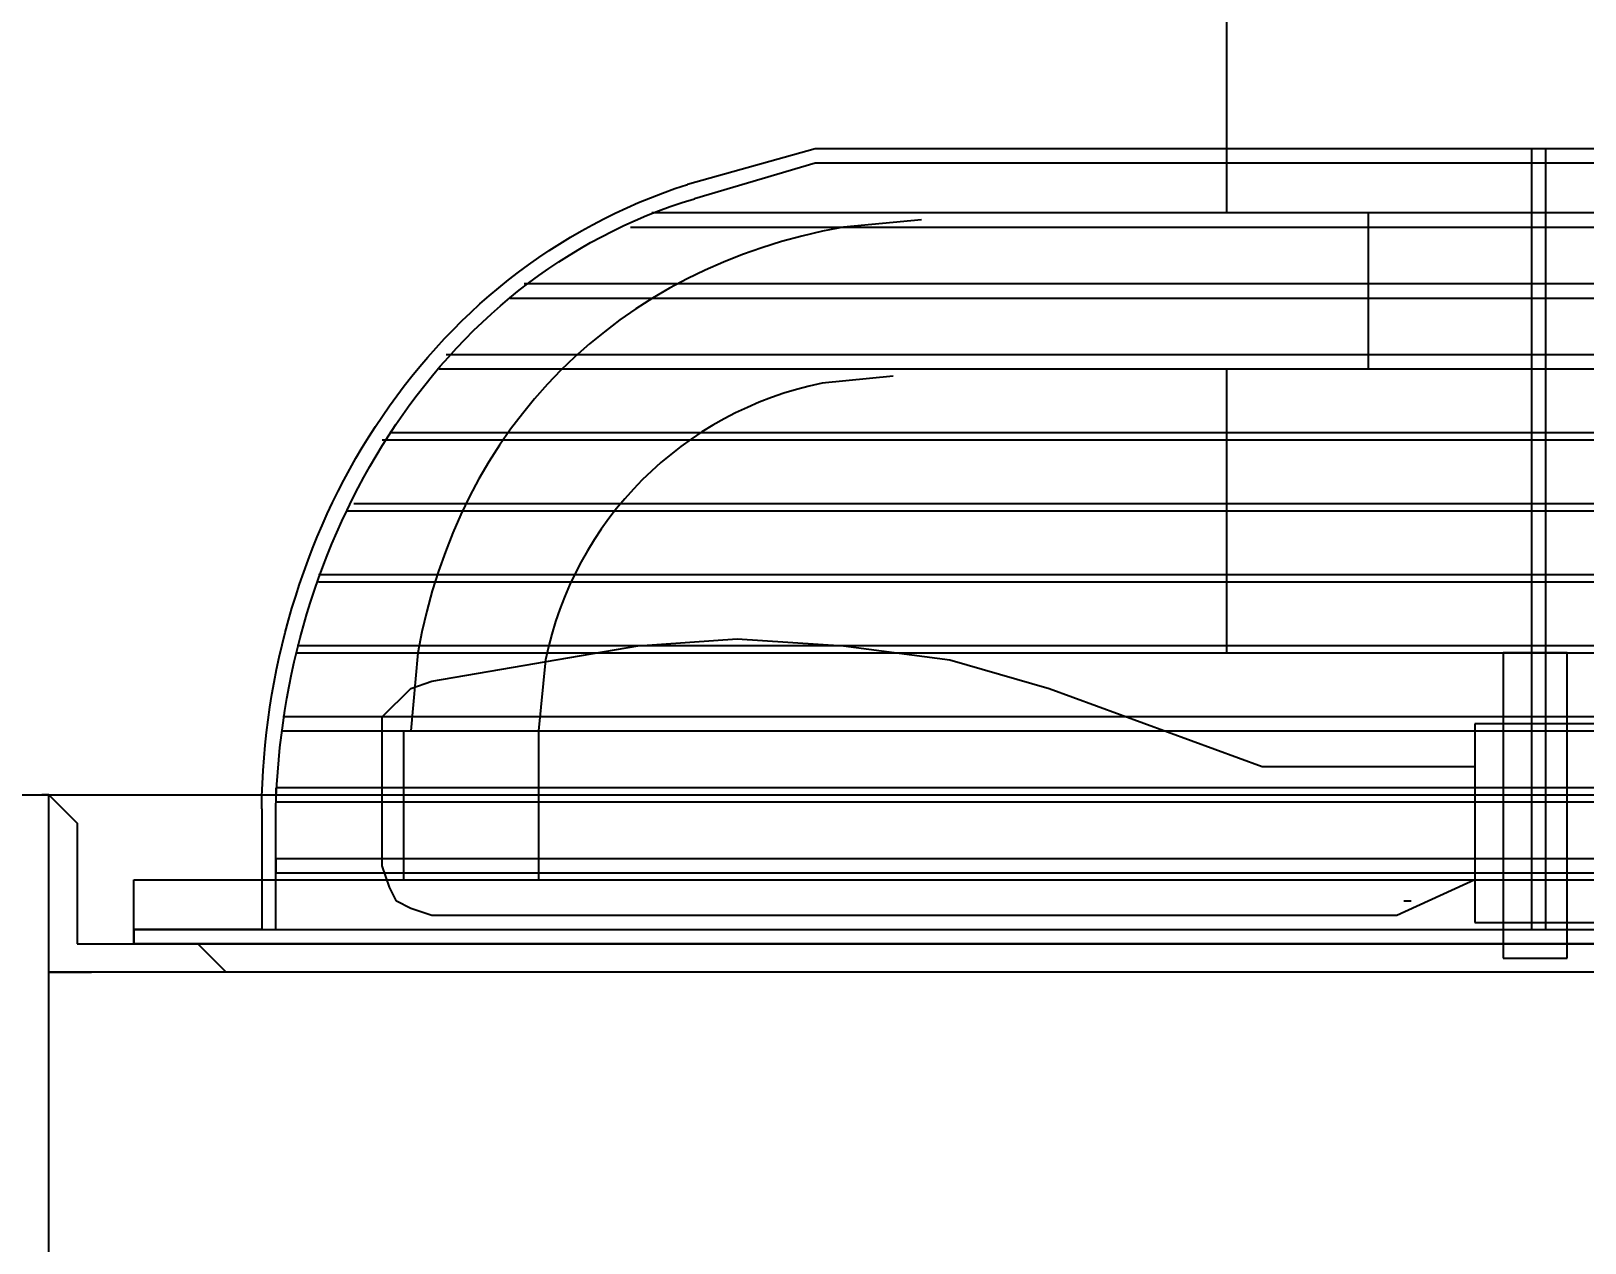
# Model space of a CAD drawing. Header units: metres. Extents: x 529751 to 530172, y 2673807 to 2674119.
# Drawn here: x 529985.2176 to 529985.5205, y 2673955.6685 to 2673955.9047 of the extents above; entities that cross this region are included whole.
import ezdxf

# ---------------------------------------------------------------- set-up
doc = ezdxf.new("R2010")
doc.units = ezdxf.units.M
doc.layers.add('IDT', color=7, linetype='Continuous')
doc.layers.add('MMS Block Numbering', color=7, linetype='Continuous')
doc.styles.add('Adani Regular', font='Adani Regular.ttf')

# ---------------------------------------------------------------- blocks, each defined once
blk = doc.blocks.new('IDT')
at = {"layer": 'IDT', "color": 0, "lineweight": 25}
for p, q in [((15.01424065903601, 8.571745466278912), (15.01424065903601, 8.407150566343603)), ((13.85792690822862, 8.441729326834206), (15.01424065903601, 8.441729326834206)), ((14.97966189854495, 8.441729326834206), (15.01424065903601, 8.441729326834206)), ((14.98519450022357, 8.436196725155582), (14.97966189854495, 8.441729326834206)), ((15.01424065903601, 8.441729326834206), (15.00594175651784, 8.441729326834206)), ((15.01424065903601, 8.441729326834206), (15.01424065903601, 8.407150566343603)), ((14.98519450022357, 8.436196725155582), (13.88697306704105, 8.436196725155582)), ((14.45129843824841, 8.436196725155582), (14.99764285400013, 8.436196725155582)), ((14.99764285400013, 8.436196725155582), (14.45129843824841, 8.436196725155582)), ((14.73069482301233, 8.438963025994894), (14.71824669976084, 8.438963025994894)), ((14.71824669976084, 8.438963025994894), (14.71824669976084, 8.379487557950938)), ((14.73069482301233, 8.379487557950938), (14.73069482301233, 8.438963025994894)), ((14.96997984560792, 8.436196725155582), (14.99764285400013, 8.436196725155582)), ((15.00870805735738, 8.436196725155582), (14.98519450022357, 8.436196725155582)), ((14.99764285400013, 8.436196725155582), (14.99764285400013, 8.423748140853945)), ((14.99764285400013, 8.433430424316498), (14.99764285400013, 8.436196725155582)), ((14.99764285400013, 8.436196725155582), (14.99764285400013, 8.433430424316498)), ((15.00870805735738, 8.412683168022), (15.00870805735738, 8.436196725155582)), ((14.99764285400013, 8.433430424316498), (14.45129843824841, 8.433430424316498)), ((14.72239592049462, 8.433430424316498), (14.72239592049462, 8.281283878157524)), ((14.72516222133416, 8.433430424316498), (14.72516222133416, 8.281283878157524)), ((14.96997984560792, 8.433430424316498), (14.96997984560792, 8.409916867182687)), ((14.97274614644701, 8.409916867182687), (14.97274614644701, 8.433430424316498)), ((14.97274614644701, 8.433430424316498), (14.99764285400013, 8.433430424316498)), ((14.73622742469095, 8.432047273896728), (14.71133071713783, 8.432047273896728)), ((14.73622742469095, 8.39331906214727), (14.73622742469095, 8.432047273896728)), ((14.73622742469095, 8.42374837137902), (14.75144207930705, 8.430664123477186)), ((14.75144207930705, 8.430664123477186), (14.93955053637617, 8.430664123477186)), ((14.93955053637617, 8.430664123477186), (14.94369998763503, 8.429280973057644)), ((14.74867577846751, 8.427897822637874), (14.75005892888728, 8.427897822637874)), ((14.94369998763503, 8.429280973057644), (14.94646628847411, 8.427897822637874)), ((14.94646628847411, 8.427897822637874), (14.94784943889388, 8.42513152179879)), ((14.94784943889388, 8.42513152179879), (14.9492325893132, 8.420982070539708)), ((14.99764285400013, 8.423748140853945), (14.45129843824841, 8.423748140853945)), ((14.96997984560792, 8.422365220959477), (14.47757829622086, 8.422365220959477)), ((14.73622742469095, 8.401617964664979), (14.73622742469095, 8.42374837137902)), ((14.91880328008145, 8.394702212566813), (14.91880328008145, 8.42374837137902)), ((14.94508313805434, 8.394702212566813), (14.94508313805434, 8.42374837137902)), ((14.9492325893132, 8.420982070539708), (14.9492325893132, 8.396085362986582)), ((14.96997984560792, 8.419598920120166), (14.96997984560792, 8.422365220959477)), ((14.47757829622086, 8.419598920120166), (14.96997984560792, 8.419598920120166)), ((15.01424065903601, 8.407150566343603), (15.00870805735738, 8.412683168022)), ((15.05020256994592, 8.407150566343603), (13.85792690822862, 8.407150566343603)), ((14.96997984560792, 8.408533716763145), (14.47757829622086, 8.408533716763145)), ((14.47757829622086, 8.40576672434861), (14.96997984560792, 8.40576672434861)), ((14.96997984560792, 8.40576672434861), (14.96997984560792, 8.408533716763145)), ((15.01424065903601, 8.407150566343603), (15.01562380945532, 8.407150566343603)), ((14.77772193727995, 8.401617964664979), (14.73622742469095, 8.401617964664979)), ((14.81921644986849, 8.386403310049104), (14.77772193727995, 8.401617964664979)), ((14.96859669518815, 8.394702212566813), (14.47896144664062, 8.394702212566813)), ((14.91742012966213, 8.380870708370708), (14.91880328008145, 8.394702212566813)), ((14.94231683721526, 8.379487557950938), (14.94369998763503, 8.394702212566813)), ((14.9492325893132, 8.396085362986582), (14.9492325893132, 8.391935911727728)), ((14.48034459706039, 8.391935911727728), (14.96859669518815, 8.391935911727728)), ((14.71133071713783, 8.39331906214727), (14.73622742469095, 8.39331906214727)), ((14.9492325893132, 8.391935911727728), (14.94369998763503, 8.386403310049104)), ((14.83858055574345, 8.380870708370708), (14.81921644986849, 8.386403310049104)), ((14.93955053637617, 8.385020159629562), (14.89943917420695, 8.378104407531396)), ((14.94369998763503, 8.386403310049104), (14.93955053637617, 8.385020159629562)), ((14.96583039434907, 8.379487557950938), (14.48172774748016, 8.379487557950938)), ((14.78463768937789, 8.379487557950938), (14.66292045245089, 8.379487557950938)), ((14.71824669976084, 8.379487557950938), (14.73069482301233, 8.379487557950938)), ((14.78463768937789, 8.324161541166063), (14.78463768937789, 8.379487557950938)), ((14.85932781203772, 8.378104407531396), (14.83858055574345, 8.380870708370708)), ((14.48311089789948, 8.378104407531396), (14.96583039434907, 8.378104407531396)), ((14.88007506833199, 8.376721257111853), (14.85932781203772, 8.378104407531396)), ((14.89943917420695, 8.378104407531396), (14.88007506833199, 8.376721257111853)), ((14.96168094309022, 8.365656053754833), (14.48587719873902, 8.365656053754833)), ((14.48726034915833, 8.364272903335063), (14.96168094309022, 8.364272903335063)), ((14.95614834141159, 8.3518245495585), (14.49140980041719, 8.3518245495585)), ((14.49279295083696, 8.350441399138958), (14.95476519099182, 8.350441399138958)), ((14.9492325893132, 8.337993045362168), (14.4997087029349, 8.337993045362168)), ((14.50109185335467, 8.336609894942626), (14.94784943889388, 8.336609894942626)), ((14.9381673859564, 8.324161541166063), (14.50939075587237, 8.324161541166063)), ((14.84964575910024, 8.324161541166063), (14.75697468098522, 8.324161541166063)), ((14.75697468098522, 8.324161541166063), (14.75697468098522, 8.293732231934314)), ((14.84964575910024, 8.325544691585606), (14.86347726329657, 8.326927842005375)), ((14.51077390629214, 8.321395240326751), (14.93678423553663, 8.321395240326751)), ((14.92433588176007, 8.31033003696973), (14.52460541048848, 8.31033003696973)), ((14.52737171132756, 8.307563736130419), (14.92156958092099, 8.307563736130419)), ((14.90082232462672, 8.296498532773398), (14.54673581720252, 8.296498532773398)), ((14.55088526846137, 8.293732231934314), (14.89667287336741, 8.293732231934314)), ((14.75697468098522, 8.293732231934314), (14.84411315742207, 8.293732231934314)), ((14.78463768937789, 8.14296883619511), (14.78463768937789, 8.293732231934314)), ((14.84411315742207, 8.295115382353856), (14.85932781203772, 8.296498532773398)), ((14.86486041371634, 8.284050178996836), (14.8883739708497, 8.290965931095002)), ((14.86486041371634, 8.281283878157524), (14.88975712126947, 8.28819963025569)), ((14.58408087853221, 8.284050178996836), (14.86486041371634, 8.284050178996836)), ((14.58269772811244, 8.281283878157524), (14.86486041371634, 8.281283878157524))]:
    blk.add_line(p, q, dxfattribs=at)
blk.add_arc((14.8496465148194, 8.394701456847656), 0.06917045953477229, 281.5341324869501, 348.4658675156459, dxfattribs=at)
for points in [[(14.96997984560792, 8.409916867182687), (14.96878111524418, 8.35876335416367), (14.93950443136217, 8.306272795738892), (14.8883739708497, 8.290965931095002)], [(14.97274614644701, 8.409916867182687), (14.97210067625136, 8.356619471013232), (14.94187883958219, 8.304958802840133), (14.88975712126947, 8.28819963025569)], [(14.85932781203772, 8.296498532773398), (14.90354252045179, 8.304474700193282), (14.9343406697956, 8.335272849537091), (14.94231683721526, 8.379487557950938)]]:
    blk.add_open_spline(points, degree=3, dxfattribs=at)

msp = doc.modelspace()

# ---------------------------------------------------------------- block references
at = {"layer": 'IDT', "color": 8, "rotation": 180}
msp.add_blockref('IDT', (530000.2352843679, 2673964.16296954), dxfattribs=at)

# ---------------------------------------------------------------- texts
at = {"layer": 'MMS Block Numbering', "insert": (529995.8647661986, 2673962.776269726), "char_height": 7.5, "attachment_point": 5, "style": 'Adani Regular'}
msp.add_mtext_dynamic_manual_height_columns('A16d-\\PBL-22', width=41.53537981177215, gutter_width=1, heights=[0], dxfattribs=at)

doc.saveas('drawing.dxf')
